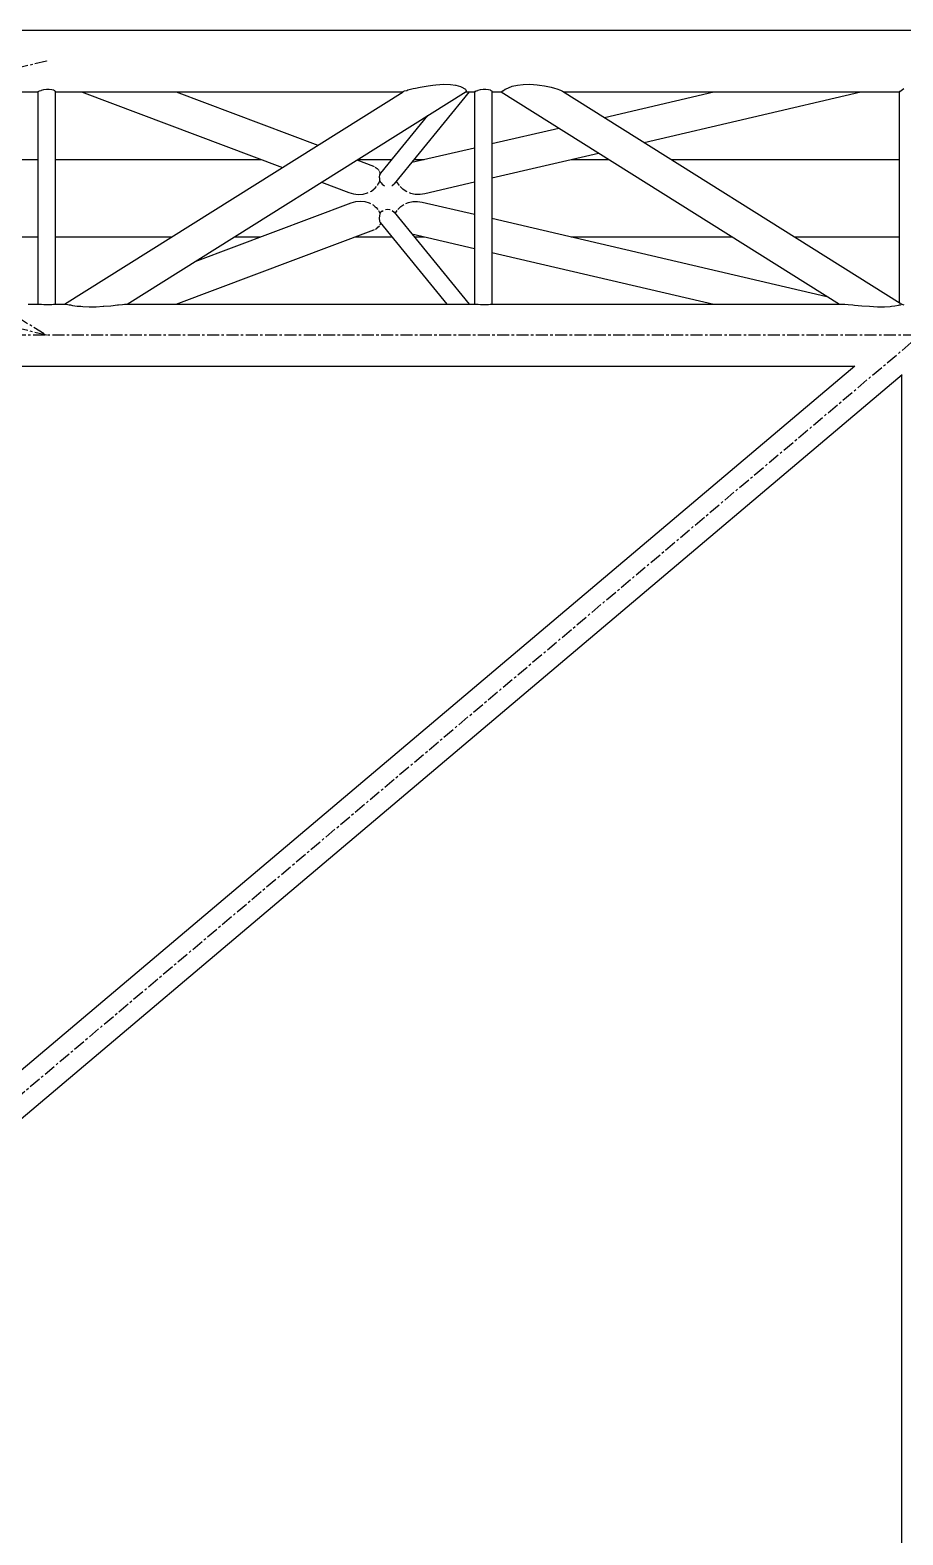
# Model space of a CAD drawing. Header units: millimetres. Extents: x 5143 to 30813, y 232 to 21408.
# Drawn here: x 26319 to 26892, y 16503 to 17491 of the extents above; entities that cross this region are included whole.
import ezdxf

# ---------------------------------------------------------------- set-up
doc = ezdxf.new("R2010")
doc.units = ezdxf.units.MM
doc.header["$LTSCALE"] = 0.25
doc.linetypes.add('CENTER', pattern=[50.8, 31.75, -6.35, 6.35, -6.35])
doc.linetypes.add('XKITLINE00', pattern=[0])

msp = doc.modelspace()

# ---------------------------------------------------------------- linework, layer by layer
at = {"color": 8, "linetype": 'XKITLINE00'}
for p, q in [((26261.35, 17490.57), (27540.37, 17490.57)), ((26261.35, 17449.97), (26323.76, 17449.97)), ((26323.76, 17450.09), (26323.93, 17450.16)), ((26323.76, 17450.09), (26323.76, 17310.57)), ((26324.04, 17450.32), (26323.93, 17450.16)), ((26324.04, 17450.32), (26324.85, 17450.73)), ((26324.85, 17450.73), (26325.81, 17451)), ((26325.81, 17451), (26326.11, 17451.15)), ((26326.11, 17451.15), (26327.7, 17451.6)), ((26327.7, 17451.6), (26329.46, 17451.86)), ((26329.46, 17451.86), (26331.22, 17451.89)), ((26331.22, 17451.89), (26332.81, 17451.68)), ((26332.81, 17451.68), (26334.07, 17451.27)), ((26334.07, 17451.27), (26334.44, 17451)), ((26334.44, 17451), (26334.88, 17450.82)), ((26334.88, 17450.82), (26335.16, 17450.42)), ((26335.16, 17450.42), (26335.16, 17310.57)), ((26335.16, 17449.97), (26563.38, 17449.97)), ((26341.28, 17310.57), (26563.62, 17450.12)), ((26352.34, 17449.97), (26484.33, 17400.36)), ((26382.33, 17310.57), (26604.97, 17450.31)), ((26414.58, 17449.97), (26507.64, 17414.99)), ((26607.04, 17449.97), (26557.77, 17389.62)), ((26563.62, 17450.12), (26563.71, 17450.16)), ((26563.71, 17450.16), (26564.52, 17450.6)), ((26564.52, 17450.6), (26566, 17451)), ((26566, 17451), (26566.76, 17451.28)), ((26566.76, 17451.28), (26570.31, 17452.17)), ((26570.31, 17452.17), (26571.73, 17452.43)), ((26571.73, 17452.43), (26574.88, 17453.17)), ((26574.88, 17453.17), (26579.96, 17454.04)), ((26579.96, 17454.04), (26583.18, 17454.4)), ((26583.18, 17454.4), (26585.21, 17454.69)), ((26585.21, 17454.69), (26590.29, 17455.04)), ((26590.29, 17455.04), (26594.72, 17454.92)), ((26594.72, 17454.92), (26597.95, 17454.4)), ((26597.95, 17454.4), (26598.29, 17454.36)), ((26598.29, 17454.36), (26601.22, 17453.63)), ((26601.22, 17453.63), (26603.15, 17452.63)), ((26603.15, 17452.63), (26603.28, 17452.43)), ((26603.28, 17452.43), (26604.48, 17451.73)), ((26604.44, 17449.97), (26610.56, 17449.97)), ((26604.48, 17451.73), (26604.77, 17451)), ((26604.77, 17451), (26605, 17450.88)), ((26605, 17450.88), (26604.97, 17450.31)), ((26610.56, 17450.09), (26610.73, 17450.16)), ((26610.56, 17450.09), (26610.56, 17310.57)), ((26610.84, 17450.32), (26610.73, 17450.16)), ((26610.84, 17450.32), (26611.65, 17450.73)), ((26611.65, 17450.73), (26612.61, 17451)), ((26612.61, 17451), (26612.91, 17451.14)), ((26612.91, 17451.14), (26614.5, 17451.6)), ((26614.5, 17451.6), (26616.26, 17451.85)), ((26616.26, 17451.85), (26618.02, 17451.88)), ((26618.02, 17451.88), (26619.61, 17451.68)), ((26619.61, 17451.68), (26620.87, 17451.26)), ((26620.87, 17451.26), (26621.24, 17451)), ((26621.24, 17451), (26621.68, 17450.82)), ((26621.68, 17450.82), (26621.96, 17450.42)), ((26621.96, 17450.42), (26621.96, 17310.57)), ((26621.96, 17449.97), (26628.07, 17449.97)), ((26627.95, 17450.05), (26628.38, 17450.16)), ((26627.95, 17450.05), (26850.18, 17310.57)), ((26628.36, 17450.35), (26629.33, 17450.92)), ((26628.36, 17450.35), (26628.38, 17450.16)), ((26629.33, 17450.92), (26629.59, 17450.99)), ((26629.59, 17450.99), (26630.7, 17451.8)), ((26630.7, 17451.8), (26632.36, 17452.42)), ((26632.36, 17452.42), (26632.76, 17452.72)), ((26632.76, 17452.72), (26635.29, 17453.69)), ((26635.29, 17453.69), (26638.65, 17454.39)), ((26638.65, 17454.39), (26642.39, 17454.93)), ((26642.39, 17454.93), (26646.79, 17455.01)), ((26646.79, 17455.01), (26651.62, 17454.63)), ((26651.62, 17454.63), (26653.09, 17454.38)), ((26653.09, 17454.38), (26656.37, 17453.96)), ((26656.37, 17453.96), (26660.77, 17453.07)), ((26660.77, 17453.07), (26663.03, 17452.42)), ((26663.03, 17452.42), (26664.46, 17452.09)), ((26664.46, 17452.09), (26667.06, 17451.19)), ((26667.06, 17451.19), (26667.4, 17450.99)), ((26667.4, 17450.99), (26668.22, 17450.54)), ((26668.22, 17450.54), (26890.15, 17311.26)), ((26669.13, 17449.97), (26889.4, 17449.97)), ((26695.8, 17433.24), (26767.65, 17449.97)), ((26721.93, 17416.84), (26864.18, 17449.97)), ((26889.4, 17449.99), (26889.7, 17450.16)), ((26889.4, 17449.99), (26889.4, 17311.73)), ((26889.75, 17450.26), (26889.7, 17450.16)), ((26889.75, 17450.26), (26890.76, 17450.97)), ((26890.76, 17450.97), (26890.81, 17450.99)), ((26890.81, 17450.99), (26892.38, 17452.14)), ((26579.63, 17434.4), (26548.8, 17396.63)), ((26621.96, 17416.03), (26665.86, 17426.26)), ((26569.32, 17403.77), (26610.56, 17413.38)), ((26621.96, 17393.55), (26691.99, 17409.86)), ((26252.08, 17405.67), (26323.76, 17405.67)), ((26335.16, 17405.67), (26470.19, 17405.67)), ((26533.32, 17405.34), (26544.06, 17401.3)), ((26533.86, 17405.67), (26556.18, 17405.67)), ((26544.06, 17401.3), (26544.57, 17401.02)), ((26545.34, 17400.61), (26545.98, 17400.26)), ((26545.98, 17400.26), (26546.49, 17399.72)), ((26546.49, 17399.72), (26547.42, 17398.83)), ((26547.42, 17398.83), (26547.59, 17398.48)), ((26547.84, 17397.98), (26548.28, 17397.09)), ((26548.28, 17397.09), (26548.3, 17396.91)), ((26548.3, 17396.91), (26548.47, 17396.11)), ((26570.88, 17405.67), (26577.49, 17405.67)), ((26674.01, 17405.67), (26698.66, 17405.67)), ((26739.71, 17405.67), (26889.4, 17405.67)), ((26510.01, 17390.7), (26528.05, 17383.92)), ((26546, 17387.8), (26544.91, 17386.58)), ((26546.65, 17388.52), (26546.61, 17388.48)), ((26547.49, 17390.14), (26546.65, 17388.52)), ((26547.83, 17390.68), (26547.49, 17390.14)), ((26548.09, 17391.5), (26547.83, 17390.68)), ((26548.17, 17395.56), (26547.93, 17394.12)), ((26547.93, 17394.12), (26548.01, 17393.43)), ((26548.01, 17393.43), (26548.04, 17392.36)), ((26548.04, 17392.36), (26548.21, 17391.69)), ((26548.52, 17396.19), (26548.17, 17395.56)), ((26548.29, 17391.51), (26548.69, 17390.7)), ((26548.8, 17396.63), (26548.52, 17396.19)), ((26548.69, 17390.7), (26549.16, 17390.2)), ((26549.16, 17390.2), (26549.86, 17389.38)), ((26549.86, 17389.38), (26551.37, 17388.43)), ((26556.19, 17388.49), (26556.45, 17388.58)), ((26556.45, 17388.58), (26557.77, 17389.62)), ((26559.11, 17391.26), (26559.63, 17390.37)), ((26559.63, 17390.37), (26559.74, 17390.25)), ((26559.74, 17390.25), (26561.01, 17388.49)), ((26561.66, 17387.82), (26563.21, 17386.46)), ((26577.92, 17383.29), (26610.56, 17390.89)), ((26427.13, 17338.69), (26529.54, 17377.19)), ((26528.05, 17383.92), (26531.06, 17383.06)), ((26529.54, 17377.19), (26532.5, 17377.98)), ((26531.06, 17383.06), (26534.19, 17382.72)), ((26532.5, 17377.98), (26535.56, 17378.25)), ((26534.19, 17382.72), (26537.29, 17382.93)), ((26535.56, 17378.25), (26538.58, 17377.97)), ((26537.29, 17382.93), (26540.2, 17383.68)), ((26538.58, 17377.97), (26541.39, 17377.15)), ((26540.2, 17383.68), (26540.69, 17383.91)), ((26541.39, 17377.15), (26542.25, 17376.7)), ((26542.17, 17384.62), (26542.77, 17384.91)), ((26542.77, 17384.91), (26544.59, 17386.35)), ((26544.59, 17386.35), (26544.91, 17386.58)), ((26563.21, 17386.46), (26563.32, 17386.34)), ((26563.32, 17386.34), (26565.68, 17384.75)), ((26565.39, 17376.69), (26567.07, 17377.4)), ((26565.68, 17384.75), (26565.96, 17384.63)), ((26567.07, 17377.4), (26570.03, 17378.03)), ((26567.64, 17383.94), (26568.47, 17383.6)), ((26568.47, 17383.6), (26571.54, 17382.96)), ((26570.03, 17378.03), (26573.11, 17378.12)), ((26571.54, 17382.96), (26574.74, 17382.85)), ((26573.11, 17378.12), (26576.17, 17377.67)), ((26574.74, 17382.85), (26577.92, 17383.29)), ((26576.17, 17377.67), (26610.56, 17369.66)), ((26543.55, 17376.02), (26543.86, 17375.85)), ((26543.86, 17375.85), (26545.27, 17374.64)), ((26545.27, 17374.64), (26545.91, 17374.14)), ((26545.91, 17374.14), (26547, 17372.82)), ((26547.54, 17372.16), (26547.54, 17372.15)), ((26547.54, 17372.15), (26548.15, 17370.82)), ((26548.03, 17368.69), (26547.92, 17367.21)), ((26548.38, 17369.85), (26548.03, 17368.69)), ((26548.15, 17370.82), (26548.45, 17370.3)), ((26548.49, 17370.35), (26548.38, 17369.85)), ((26548.59, 17370.54), (26548.49, 17370.35)), ((26548.59, 17370.54), (26548.84, 17370.78)), ((26549.84, 17371.81), (26548.84, 17370.78)), ((26549.84, 17371.81), (26550.44, 17372.14)), ((26552.07, 17372.81), (26553.14, 17373.04)), ((26553.14, 17373.04), (26554.87, 17372.87)), ((26554.87, 17372.87), (26555, 17372.81)), ((26556.44, 17372.18), (26557.68, 17371.05)), ((26557.68, 17371.05), (26607.04, 17310.57)), ((26558.53, 17370.64), (26558.32, 17370.27)), ((26558.61, 17370.73), (26558.53, 17370.64)), ((26559.59, 17372.13), (26558.61, 17370.73)), ((26560.04, 17372.78), (26561.96, 17374.54)), ((26562.09, 17374.68), (26561.96, 17374.54)), ((26562.09, 17374.68), (26563.98, 17375.99)), ((26414.58, 17310.57), (26544.37, 17359.37)), ((26544.37, 17359.37), (26544.77, 17359.57)), ((26545.58, 17359.99), (26546.37, 17360.39)), ((26546.37, 17360.39), (26547.11, 17361.13)), ((26547.11, 17361.13), (26547.85, 17361.79)), ((26548.04, 17362.12), (26547.85, 17361.79)), ((26547.92, 17367.21), (26547.86, 17366.87)), ((26547.86, 17366.87), (26548.02, 17365.35)), ((26548.02, 17365.35), (26548.15, 17365.08)), ((26548.15, 17365.08), (26548.5, 17364.27)), ((26548.83, 17363.53), (26548.32, 17362.62)), ((26548.5, 17364.27), (26592.33, 17310.57)), ((26548.87, 17363.82), (26548.83, 17363.53)), ((26621.96, 17367), (26841.92, 17315.76)), ((26254.36, 17354.87), (26323.76, 17354.87)), ((26335.16, 17354.87), (26411.86, 17354.87)), ((26452.92, 17354.87), (26470.19, 17354.87)), ((26532.42, 17354.87), (26556.17, 17354.87)), ((26569.33, 17356.78), (26610.56, 17347.17)), ((26570.88, 17354.87), (26577.49, 17354.87)), ((26674.01, 17354.87), (26779.6, 17354.87)), ((26820.66, 17354.87), (26889.4, 17354.87)), ((26621.96, 17344.52), (26767.65, 17310.57)), ((26317.41, 17310.57), (26326.11, 17310.57)), ((26325.34, 17310.58), (26325.82, 17310.62)), ((26325.81, 17310.58), (26325.99, 17310.6)), ((26325.82, 17310.62), (26326.11, 17310.58)), ((26326.11, 17310.58), (26327.7, 17310.46)), ((26327.7, 17310.46), (26329.46, 17310.39)), ((26329.46, 17310.39), (26331.22, 17310.38)), ((26331.22, 17310.38), (26332.81, 17310.43)), ((26332.81, 17310.43), (26334.07, 17310.55)), ((26334.07, 17310.55), (26334.44, 17310.62)), ((26334.21, 17310.57), (26342.45, 17310.57)), ((26334.26, 17310.58), (26334.27, 17310.58)), ((26334.44, 17310.62), (26334.76, 17310.58)), ((26341.99, 17310.58), (26342.33, 17310.62)), ((26342.33, 17310.62), (26342.53, 17310.55)), ((26342.53, 17310.55), (26344.27, 17310.3)), ((26344.27, 17310.3), (26345.17, 17310.23)), ((26345.17, 17310.23), (26346.54, 17309.86)), ((26346.54, 17309.86), (26349.53, 17309.42)), ((26349.53, 17309.42), (26351.9, 17309.23)), ((26351.9, 17309.23), (26353.16, 17309.05)), ((26353.16, 17309.05), (26357.33, 17308.82)), ((26357.33, 17308.82), (26362.05, 17308.9)), ((26362.05, 17308.9), (26366.68, 17309.23)), ((26366.68, 17309.23), (26367.08, 17309.25)), ((26367.08, 17309.25), (26371.76, 17309.62)), ((26371.76, 17309.62), (26376.08, 17310.12)), ((26376.08, 17310.12), (26376.72, 17310.23)), ((26376.72, 17310.23), (26379.32, 17310.42)), ((26379.32, 17310.42), (26381.1, 17310.62)), ((26380.71, 17310.57), (26612.91, 17310.57)), ((26381.1, 17310.62), (26381.46, 17310.59)), ((26381.46, 17310.59), (26381.48, 17310.58)), ((26612.13, 17310.58), (26612.61, 17310.62)), ((26612.6, 17310.58), (26612.78, 17310.6)), ((26612.61, 17310.62), (26612.91, 17310.58)), ((26612.91, 17310.58), (26614.5, 17310.45)), ((26614.5, 17310.45), (26616.26, 17310.39)), ((26616.26, 17310.39), (26618.02, 17310.38)), ((26618.02, 17310.38), (26619.61, 17310.43)), ((26619.61, 17310.43), (26620.87, 17310.55)), ((26620.87, 17310.55), (26621.24, 17310.62)), ((26621.01, 17310.57), (26853.82, 17310.57)), ((26621.06, 17310.58), (26621.07, 17310.58)), ((26621.24, 17310.62), (26621.56, 17310.58)), ((26852.74, 17310.58), (26852.91, 17310.6)), ((26852.91, 17310.6), (26853.26, 17310.62)), ((26853.26, 17310.62), (26855.99, 17310.4)), ((26853.67, 17310.58), (26853.69, 17310.59)), ((26855.99, 17310.4), (26858.92, 17310.23)), ((26858.92, 17310.23), (26860.02, 17310.08)), ((26860.02, 17310.08), (26864.9, 17309.58)), ((26864.9, 17309.58), (26869.92, 17309.24)), ((26869.92, 17309.24), (26875.1, 17308.88)), ((26875.1, 17308.88), (26879.7, 17308.83)), ((26879.7, 17308.83), (26883.53, 17309.08)), ((26883.53, 17309.08), (26884.37, 17309.23)), ((26884.37, 17309.23), (26886.63, 17309.45)), ((26886.63, 17309.45), (26888.89, 17309.9)), ((26888.89, 17309.9), (26889.59, 17310.23)), ((26889.59, 17310.23), (26890.35, 17310.32)), ((26890.18, 17311.24), (26890.42, 17311.19)), ((26890.35, 17310.32), (26891.1, 17310.56)), ((26890.42, 17311.19), (26890.76, 17310.85)), ((26890.76, 17310.85), (26890.99, 17310.65)), ((26891.13, 17310.56), (26892.38, 17310.3)), ((26036.57, 16574.73), (26860.23, 17270.06)), ((26261.35, 17269.97), (26860.12, 17269.97)), ((26054.17, 16557.7), (26891.29, 17264.4)), ((26890.87, 17264.05), (26890.87, 15856.5))]:
    msp.add_line(p, q, dxfattribs=at)
at = {"color": 8, "linetype": 'CENTER'}
for p, q in [((26329.46, 17470.27), (25988.73, 17387.77)), ((26040.88, 17470.27), (26329.46, 17290.27)), ((26329.46, 17290.27), (25988.73, 17372.77)), ((25173.61, 15830.27), (26903.05, 17290.27)), ((27725.49, 17290.27), (26261.35, 17290.27))]:
    msp.add_line(p, q, dxfattribs=at)
at = {"color": 8, "linetype": 'XKITLINE00'}
for centre in [(26329.46, 17470.27), (26329.46, 17290.27), (26329.46, 17290.27)]:
    msp.add_circle(centre, 0.05, dxfattribs=at)

doc.saveas('drawing.dxf')
